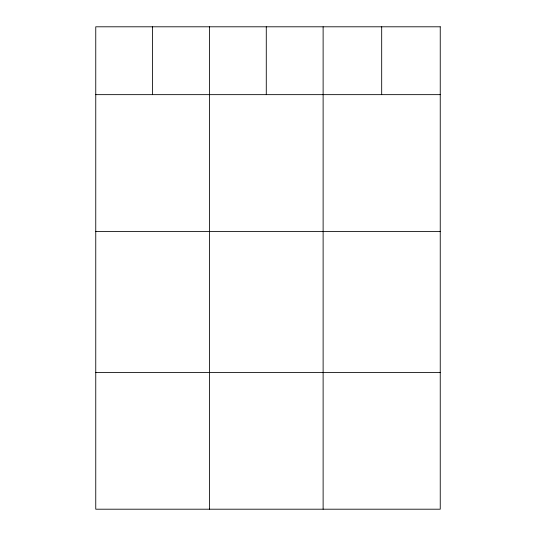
<?xml version="1.0" encoding="UTF-8"?>
<svg xmlns="http://www.w3.org/2000/svg" width="536" height="536" viewBox="0 0 536 536"><rect width="100%" height="100%" fill="white"/><g stroke="black" fill="none" stroke-linecap="round" stroke-linejoin="round"><path stroke-width="0.8" d="M95.756 94.651L440.244 94.651M95.756 231.452L440.244 231.452M95.756 372.399L440.244 372.399M381.686 26.8L381.686 94.651M323.121 26.8L323.121 509.2M266.278 26.8L266.278 94.651M209.435 26.8L209.435 509.2M152.593 26.8L152.593 94.651M440.244 26.8L95.756 26.8L95.756 509.2L440.244 509.2L440.244 26.8"/></g></svg>
